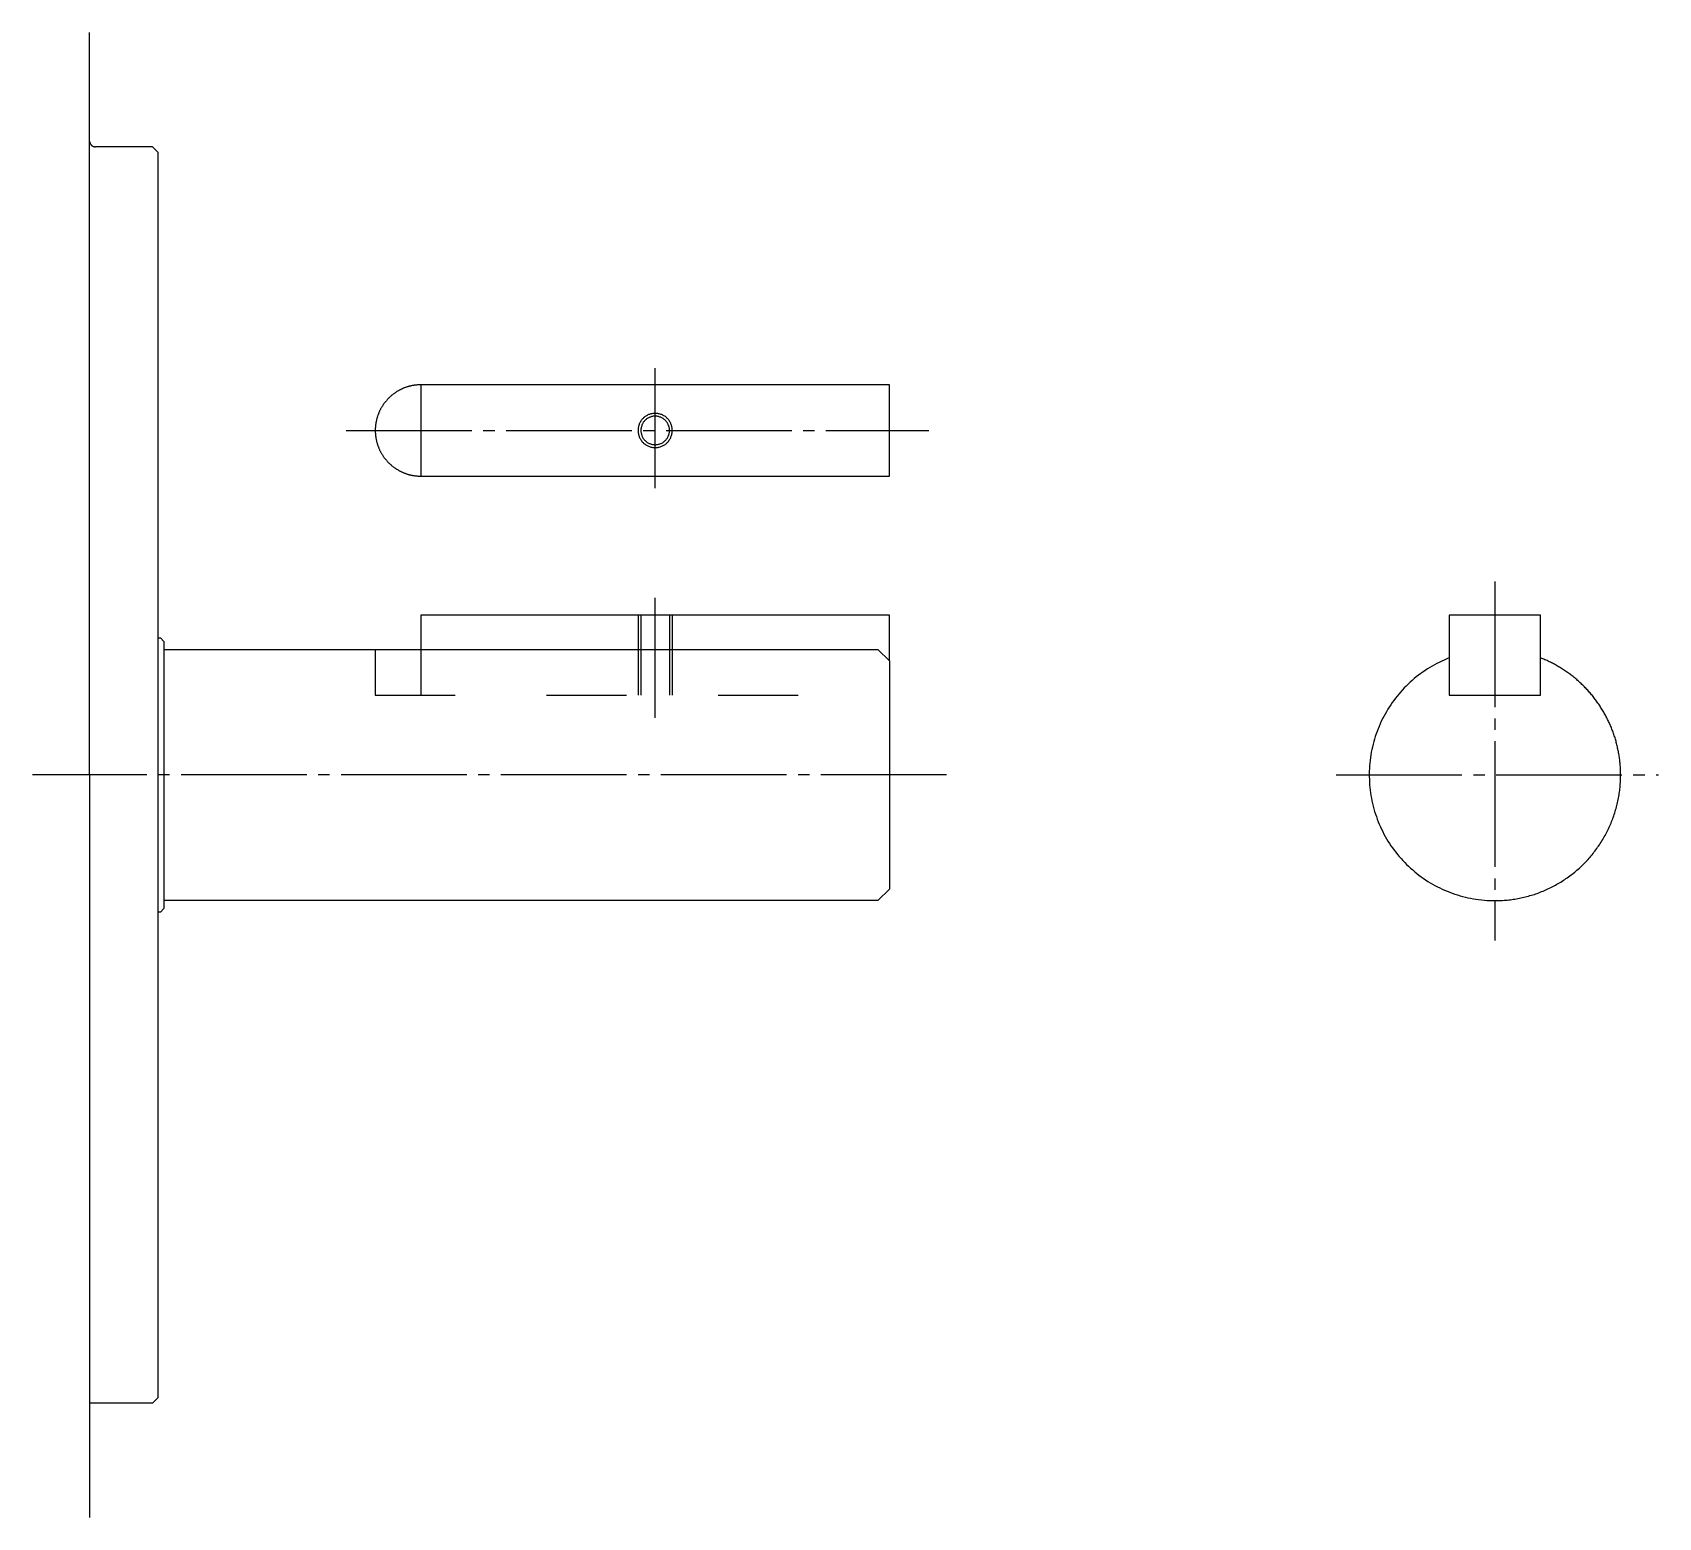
# Model space of a CAD drawing. Extents: x 0 to 661, y 0 to 384.
# Drawn here: x 369.4 to 511.7, y 0 to 130 of the extents above; entities that cross this region are included whole.
import ezdxf

# ---------------------------------------------------------------- set-up
doc = ezdxf.new("R2010")
doc.units = 0
doc.linetypes.add('DASH_CENTER', pattern=[14, 11, -1, 1, -1])
doc.linetypes.add('DASHED', pattern=[15, 7, -8])
doc.layers.get('0').update_dxf_attribs({"linetype": 'CONTINUOUS'})

msp = doc.modelspace()

# ---------------------------------------------------------------- linework, layer by layer
at = {"color": 7, "linetype": 'CONTINUOUS'}
for p, q in [((374.39, 96.34), (374.39, 130)), ((374.39, 65), (374.39, 119.8)), ((379.89, 120), (374.89, 120)), ((379.89, 120), (380.39, 119.5)), ((380.39, 65), (380.39, 119.5)), ((403.39, 99.16), (403.39, 91.16)), ((444.39, 99.16), (403.39, 99.16)), ((444.39, 91.16), (444.39, 99.16)), ((403.39, 91.16), (444.39, 91.16)), ((403.39, 79), (403.39, 76)), ((444.39, 79), (403.39, 79)), ((444.39, 75), (444.39, 79)), ((493.39, 79), (493.39, 72)), ((501.39, 79), (493.39, 79)), ((501.39, 75.31), (501.39, 79)), ((380.39, 77), (380.59, 77)), ((380.59, 77), (380.89, 76.7)), ((380.89, 76.7), (380.89, 53.3)), ((380.89, 76), (399.39, 76)), ((399.39, 76), (403.39, 76)), ((403.39, 76), (443.39, 76)), ((443.39, 76), (444.39, 75)), ((444.39, 75), (444.39, 72)), ((501.39, 72), (501.39, 75.31)), ((444.39, 72), (444.39, 55)), ((493.39, 72), (501.39, 72)), ((374.39, 65), (374.39, 0)), ((380.39, 10.5), (380.39, 65)), ((444.39, 55), (443.39, 54)), ((380.59, 53), (380.39, 53)), ((380.59, 53), (380.89, 53.3)), ((443.39, 54), (380.89, 54)), ((379.89, 10), (374.39, 10)), ((379.89, 10), (380.39, 10.5))]:
    msp.add_line(p, q, dxfattribs=at)
at = {"color": 1, "linetype": 'DASH_CENTER'}
for p, q in [((423.89, 90.12), (423.89, 100.62)), ((396.84, 95.16), (447.83, 95.16)), ((497.39, 81.95), (497.39, 50.5)), ((423.89, 70), (423.89, 80.5)), ((449.39, 65), (369.39, 65)), ((483.5, 65), (511.7, 65))]:
    msp.add_line(p, q, dxfattribs=at)
at = {"color": 2, "linetype": 'DASHED'}
for p, q in [((422.39, 79), (422.39, 72)), ((425.39, 79), (425.39, 72)), ((399.39, 76), (399.39, 72)), ((399.39, 72), (444.39, 72))]:
    msp.add_line(p, q, dxfattribs=at)
at = {"color": 7, "linetype": 'DASHED'}
for p, q in [((422.64, 79), (422.64, 72)), ((425.14, 79), (425.14, 72)), ((403.39, 76), (403.39, 72))]:
    msp.add_line(p, q, dxfattribs=at)
at = {"color": 7, "linetype": 'CONTINUOUS'}
for points in [[(374.39, 120.5, 0), (374.39, 120.49, 0), (374.39, 120.49, 0), (374.39, 120.48, 0), (374.39, 120.47, 0), (374.39, 120.47, 0), (374.39, 120.46, 0), (374.39, 120.46, 0), (374.39, 120.45, 0), (374.39, 120.44, 0), (374.39, 120.44, 0), (374.39, 120.43, 0), (374.39, 120.43, 0), (374.39, 120.42, 0), (374.4, 120.41, 0), (374.4, 120.41, 0), (374.4, 120.4, 0), (374.4, 120.4, 0), (374.4, 120.39, 0), (374.4, 120.38, 0), (374.4, 120.38, 0), (374.4, 120.37, 0), (374.41, 120.37, 0), (374.41, 120.36, 0), (374.41, 120.36, 0), (374.41, 120.35, 0), (374.41, 120.34, 0), (374.42, 120.34, 0), (374.42, 120.33, 0), (374.42, 120.33, 0), (374.42, 120.32, 0), (374.43, 120.31, 0), (374.43, 120.31, 0), (374.43, 120.3, 0), (374.43, 120.3, 0), (374.43, 120.29, 0), (374.44, 120.29, 0), (374.44, 120.28, 0), (374.44, 120.28, 0), (374.44, 120.27, 0), (374.45, 120.26, 0), (374.45, 120.26, 0), (374.45, 120.25, 0), (374.46, 120.25, 0), (374.46, 120.24, 0), (374.46, 120.24, 0), (374.47, 120.23, 0), (374.47, 120.23, 0), (374.47, 120.22, 0), (374.48, 120.22, 0), (374.48, 120.21, 0), (374.48, 120.21, 0), (374.49, 120.2, 0), (374.49, 120.2, 0), (374.5, 120.19, 0), (374.5, 120.19, 0), (374.5, 120.18, 0), (374.51, 120.18, 0), (374.51, 120.17, 0), (374.51, 120.17, 0), (374.52, 120.16, 0), (374.52, 120.16, 0), (374.53, 120.16, 0), (374.53, 120.15, 0), (374.54, 120.15, 0), (374.54, 120.14, 0), (374.54, 120.14, 0), (374.55, 120.13, 0), (374.55, 120.13, 0), (374.56, 120.12, 0), (374.56, 120.12, 0), (374.57, 120.12, 0), (374.57, 120.11, 0), (374.58, 120.11, 0), (374.58, 120.11, 0), (374.59, 120.1, 0), (374.59, 120.1, 0), (374.6, 120.09, 0), (374.6, 120.09, 0), (374.61, 120.09, 0), (374.61, 120.08, 0), (374.62, 120.08, 0), (374.62, 120.08, 0), (374.63, 120.07, 0), (374.63, 120.07, 0), (374.64, 120.07, 0), (374.64, 120.06, 0), (374.65, 120.06, 0), (374.65, 120.06, 0), (374.66, 120.06, 0), (374.66, 120.05, 0), (374.67, 120.05, 0), (374.68, 120.05, 0), (374.68, 120.05, 0), (374.69, 120.04, 0), (374.69, 120.04, 0), (374.7, 120.04, 0), (374.7, 120.04, 0), (374.71, 120.03, 0), (374.71, 120.03, 0), (374.72, 120.03, 0), (374.73, 120.03, 0), (374.73, 120.03, 0), (374.74, 120.02, 0), (374.74, 120.02, 0), (374.75, 120.02, 0), (374.76, 120.02, 0), (374.76, 120.02, 0), (374.77, 120.02, 0), (374.77, 120.01, 0), (374.78, 120.01, 0), (374.79, 120.01, 0), (374.79, 120.01, 0), (374.8, 120.01, 0), (374.8, 120.01, 0), (374.81, 120.01, 0), (374.82, 120, 0), (374.82, 120, 0), (374.83, 120, 0), (374.83, 120, 0), (374.84, 120, 0), (374.85, 120, 0), (374.85, 120, 0), (374.86, 120, 0), (374.86, 120, 0), (374.87, 120, 0), (374.88, 120, 0), (374.88, 120, 0), (374.89, 120, 0)], [(403.39, 99.16, 0), (403.34, 99.16, 0), (403.29, 99.16, 0), (403.24, 99.16, 0), (403.19, 99.16, 0), (403.14, 99.15, 0), (403.1, 99.15, 0), (403.05, 99.15, 0), (403, 99.14, 0), (402.95, 99.14, 0), (402.9, 99.13, 0), (402.85, 99.13, 0), (402.8, 99.12, 0), (402.75, 99.11, 0), (402.7, 99.1, 0), (402.66, 99.09, 0), (402.61, 99.09, 0), (402.56, 99.08, 0), (402.51, 99.06, 0), (402.46, 99.05, 0), (402.42, 99.04, 0), (402.37, 99.03, 0), (402.32, 99.02, 0), (402.27, 99, 0), (402.23, 98.99, 0), (402.18, 98.98, 0), (402.13, 98.96, 0), (402.09, 98.94, 0), (402.04, 98.93, 0), (402, 98.91, 0), (401.95, 98.89, 0), (401.9, 98.88, 0), (401.86, 98.86, 0), (401.81, 98.84, 0), (401.77, 98.82, 0), (401.72, 98.8, 0), (401.68, 98.78, 0), (401.63, 98.76, 0), (401.59, 98.73, 0), (401.55, 98.71, 0), (401.5, 98.69, 0), (401.46, 98.67, 0), (401.42, 98.64, 0), (401.38, 98.62, 0), (401.33, 98.59, 0), (401.29, 98.57, 0), (401.25, 98.54, 0), (401.21, 98.51, 0), (401.17, 98.49, 0), (401.13, 98.46, 0), (401.09, 98.43, 0), (401.05, 98.4, 0), (401.01, 98.37, 0), (400.97, 98.35, 0), (400.93, 98.32, 0), (400.89, 98.28, 0), (400.85, 98.25, 0), (400.81, 98.22, 0), (400.78, 98.19, 0), (400.74, 98.16, 0), (400.7, 98.13, 0), (400.67, 98.09, 0), (400.63, 98.06, 0), (400.6, 98.02, 0), (400.56, 97.99, 0), (400.53, 97.96, 0), (400.49, 97.92, 0), (400.46, 97.88, 0), (400.43, 97.85, 0), (400.39, 97.81, 0), (400.36, 97.77, 0), (400.33, 97.74, 0), (400.3, 97.7, 0), (400.27, 97.66, 0), (400.24, 97.62, 0), (400.21, 97.58, 0), (400.18, 97.54, 0), (400.15, 97.51, 0), (400.12, 97.47, 0), (400.09, 97.42, 0), (400.06, 97.38, 0), (400.04, 97.34, 0), (400.01, 97.3, 0), (399.98, 97.26, 0), (399.96, 97.22, 0), (399.93, 97.18, 0), (399.91, 97.13, 0), (399.88, 97.09, 0), (399.86, 97.05, 0), (399.84, 97, 0), (399.82, 96.96, 0), (399.79, 96.92, 0), (399.77, 96.87, 0), (399.75, 96.83, 0), (399.73, 96.78, 0), (399.71, 96.74, 0), (399.69, 96.69, 0), (399.68, 96.65, 0), (399.66, 96.6, 0), (399.64, 96.56, 0), (399.62, 96.51, 0), (399.61, 96.46, 0), (399.59, 96.42, 0), (399.58, 96.37, 0), (399.56, 96.32, 0), (399.55, 96.28, 0), (399.53, 96.23, 0), (399.52, 96.18, 0), (399.51, 96.13, 0), (399.5, 96.09, 0), (399.49, 96.04, 0), (399.48, 95.99, 0), (399.47, 95.94, 0), (399.46, 95.89, 0), (399.45, 95.85, 0), (399.44, 95.8, 0), (399.43, 95.75, 0), (399.43, 95.7, 0), (399.42, 95.65, 0), (399.41, 95.6, 0), (399.41, 95.55, 0), (399.4, 95.51, 0), (399.4, 95.46, 0), (399.4, 95.41, 0), (399.39, 95.36, 0), (399.39, 95.31, 0), (399.39, 95.26, 0), (399.39, 95.21, 0), (399.39, 95.16, 0)], [(425.14, 95.16, 0), (425.14, 95.22, 0), (425.13, 95.28, 0), (425.13, 95.35, 0), (425.12, 95.41, 0), (425.1, 95.47, 0), (425.08, 95.52, 0), (425.07, 95.58, 0), (425.04, 95.64, 0), (425.02, 95.7, 0), (424.99, 95.75, 0), (424.96, 95.8, 0), (424.93, 95.86, 0), (424.89, 95.91, 0), (424.86, 95.95, 0), (424.81, 96, 0), (424.77, 96.05, 0), (424.73, 96.09, 0), (424.68, 96.13, 0), (424.63, 96.17, 0), (424.58, 96.2, 0), (424.53, 96.23, 0), (424.48, 96.26, 0), (424.42, 96.29, 0), (424.37, 96.32, 0), (424.31, 96.34, 0), (424.25, 96.36, 0), (424.19, 96.37, 0), (424.13, 96.39, 0), (424.07, 96.4, 0), (424.01, 96.41, 0), (423.95, 96.41, 0), (423.89, 96.41, 0), (423.83, 96.41, 0), (423.77, 96.41, 0), (423.71, 96.4, 0), (423.64, 96.39, 0), (423.58, 96.37, 0), (423.53, 96.36, 0), (423.47, 96.34, 0), (423.41, 96.32, 0), (423.36, 96.29, 0), (423.3, 96.26, 0), (423.25, 96.23, 0), (423.19, 96.2, 0), (423.14, 96.17, 0), (423.1, 96.13, 0), (423.05, 96.09, 0), (423, 96.05, 0), (422.96, 96, 0), (422.92, 95.95, 0), (422.88, 95.91, 0), (422.85, 95.86, 0), (422.82, 95.8, 0), (422.79, 95.75, 0), (422.76, 95.7, 0), (422.73, 95.64, 0), (422.71, 95.58, 0), (422.69, 95.52, 0), (422.68, 95.47, 0), (422.66, 95.41, 0), (422.65, 95.35, 0), (422.64, 95.28, 0), (422.64, 95.22, 0), (422.64, 95.16, 0), (422.64, 95.1, 0), (422.64, 95.04, 0), (422.65, 94.98, 0), (422.66, 94.92, 0), (422.68, 94.86, 0), (422.69, 94.8, 0), (422.71, 94.74, 0), (422.73, 94.68, 0), (422.76, 94.63, 0), (422.79, 94.57, 0), (422.82, 94.52, 0), (422.85, 94.47, 0), (422.88, 94.42, 0), (422.92, 94.37, 0), (422.96, 94.32, 0), (423, 94.28, 0), (423.05, 94.24, 0), (423.1, 94.2, 0), (423.14, 94.16, 0), (423.19, 94.12, 0), (423.25, 94.09, 0), (423.3, 94.06, 0), (423.36, 94.03, 0), (423.41, 94.01, 0), (423.47, 93.98, 0), (423.53, 93.97, 0), (423.58, 93.95, 0), (423.64, 93.94, 0), (423.71, 93.93, 0), (423.77, 93.92, 0), (423.83, 93.91, 0), (423.89, 93.91, 0), (423.95, 93.91, 0), (424.01, 93.92, 0), (424.07, 93.93, 0), (424.13, 93.94, 0), (424.19, 93.95, 0), (424.25, 93.97, 0), (424.31, 93.98, 0), (424.37, 94.01, 0), (424.42, 94.03, 0), (424.48, 94.06, 0), (424.53, 94.09, 0), (424.58, 94.12, 0), (424.63, 94.16, 0), (424.68, 94.2, 0), (424.73, 94.24, 0), (424.77, 94.28, 0), (424.81, 94.32, 0), (424.86, 94.37, 0), (424.89, 94.42, 0), (424.93, 94.47, 0), (424.96, 94.52, 0), (424.99, 94.57, 0), (425.02, 94.63, 0), (425.04, 94.68, 0), (425.07, 94.74, 0), (425.08, 94.8, 0), (425.1, 94.86, 0), (425.12, 94.92, 0), (425.13, 94.98, 0), (425.13, 95.04, 0), (425.14, 95.1, 0), (425.14, 95.16, 0)], [(399.39, 95.16, 0), (399.39, 95.11, 0), (399.39, 95.06, 0), (399.39, 95.01, 0), (399.39, 94.97, 0), (399.4, 94.92, 0), (399.4, 94.87, 0), (399.4, 94.82, 0), (399.41, 94.77, 0), (399.41, 94.72, 0), (399.42, 94.67, 0), (399.43, 94.62, 0), (399.43, 94.58, 0), (399.44, 94.53, 0), (399.45, 94.48, 0), (399.46, 94.43, 0), (399.47, 94.38, 0), (399.48, 94.33, 0), (399.49, 94.29, 0), (399.5, 94.24, 0), (399.51, 94.19, 0), (399.52, 94.14, 0), (399.53, 94.1, 0), (399.55, 94.05, 0), (399.56, 94, 0), (399.58, 93.95, 0), (399.59, 93.91, 0), (399.61, 93.86, 0), (399.62, 93.81, 0), (399.64, 93.77, 0), (399.66, 93.72, 0), (399.68, 93.68, 0), (399.69, 93.63, 0), (399.71, 93.59, 0), (399.73, 93.54, 0), (399.75, 93.5, 0), (399.77, 93.45, 0), (399.79, 93.41, 0), (399.82, 93.36, 0), (399.84, 93.32, 0), (399.86, 93.28, 0), (399.88, 93.23, 0), (399.91, 93.19, 0), (399.93, 93.15, 0), (399.96, 93.11, 0), (399.98, 93.06, 0), (400.01, 93.02, 0), (400.04, 92.98, 0), (400.06, 92.94, 0), (400.09, 92.9, 0), (400.12, 92.86, 0), (400.15, 92.82, 0), (400.18, 92.78, 0), (400.21, 92.74, 0), (400.24, 92.7, 0), (400.27, 92.66, 0), (400.3, 92.62, 0), (400.33, 92.59, 0), (400.36, 92.55, 0), (400.39, 92.51, 0), (400.43, 92.48, 0), (400.46, 92.44, 0), (400.49, 92.4, 0), (400.53, 92.37, 0), (400.56, 92.33, 0), (400.6, 92.3, 0), (400.63, 92.27, 0), (400.67, 92.23, 0), (400.7, 92.2, 0), (400.74, 92.17, 0), (400.78, 92.13, 0), (400.81, 92.1, 0), (400.85, 92.07, 0), (400.89, 92.04, 0), (400.93, 92.01, 0), (400.97, 91.98, 0), (401.01, 91.95, 0), (401.05, 91.92, 0), (401.09, 91.89, 0), (401.13, 91.86, 0), (401.17, 91.84, 0), (401.21, 91.81, 0), (401.25, 91.78, 0), (401.29, 91.76, 0), (401.33, 91.73, 0), (401.38, 91.71, 0), (401.42, 91.68, 0), (401.46, 91.66, 0), (401.5, 91.63, 0), (401.55, 91.61, 0), (401.59, 91.59, 0), (401.63, 91.57, 0), (401.68, 91.55, 0), (401.72, 91.53, 0), (401.77, 91.51, 0), (401.81, 91.49, 0), (401.86, 91.47, 0), (401.9, 91.45, 0), (401.95, 91.43, 0), (402, 91.41, 0), (402.04, 91.4, 0), (402.09, 91.38, 0), (402.13, 91.36, 0), (402.18, 91.35, 0), (402.23, 91.33, 0), (402.27, 91.32, 0), (402.32, 91.31, 0), (402.37, 91.29, 0), (402.42, 91.28, 0), (402.46, 91.27, 0), (402.51, 91.26, 0), (402.56, 91.25, 0), (402.61, 91.24, 0), (402.66, 91.23, 0), (402.7, 91.22, 0), (402.75, 91.21, 0), (402.8, 91.21, 0), (402.85, 91.2, 0), (402.9, 91.19, 0), (402.95, 91.19, 0), (403, 91.18, 0), (403.05, 91.18, 0), (403.1, 91.17, 0), (403.14, 91.17, 0), (403.19, 91.17, 0), (403.24, 91.16, 0), (403.29, 91.16, 0), (403.34, 91.16, 0), (403.39, 91.16, 0)], [(493.39, 75.25, 0), (493.17, 75.16, 0), (492.95, 75.06, 0), (492.73, 74.97, 0), (492.52, 74.86, 0), (492.31, 74.75, 0), (492.1, 74.64, 0), (491.89, 74.53, 0), (491.68, 74.4, 0), (491.48, 74.28, 0), (491.28, 74.15, 0), (491.09, 74.01, 0), (490.89, 73.88, 0), (490.7, 73.73, 0), (490.51, 73.59, 0), (490.33, 73.44, 0), (490.15, 73.28, 0), (489.97, 73.12, 0), (489.8, 72.96, 0), (489.63, 72.79, 0), (489.46, 72.62, 0), (489.3, 72.45, 0), (489.14, 72.27, 0), (488.98, 72.09, 0), (488.83, 71.91, 0), (488.68, 71.72, 0), (488.54, 71.53, 0), (488.4, 71.34, 0), (488.27, 71.15, 0), (488.13, 70.95, 0), (488.01, 70.75, 0), (487.89, 70.54, 0), (487.77, 70.33, 0), (487.66, 70.12, 0), (487.55, 69.91, 0), (487.44, 69.7, 0), (487.34, 69.48, 0), (487.25, 69.26, 0), (487.16, 69.04, 0), (487.07, 68.82, 0), (486.99, 68.6, 0), (486.92, 68.37, 0), (486.85, 68.14, 0), (486.78, 67.92, 0), (486.72, 67.69, 0), (486.67, 67.45, 0), (486.62, 67.22, 0), (486.57, 66.99, 0), (486.53, 66.75, 0), (486.49, 66.52, 0), (486.46, 66.28, 0), (486.44, 66.05, 0), (486.42, 65.81, 0), (486.4, 65.57, 0), (486.39, 65.33, 0), (486.39, 65.09, 0), (486.39, 64.86, 0), (486.4, 64.62, 0), (486.41, 64.38, 0), (486.42, 64.14, 0), (486.44, 63.91, 0), (486.47, 63.67, 0), (486.5, 63.43, 0), (486.54, 63.2, 0), (486.58, 62.96, 0), (486.62, 62.73, 0), (486.68, 62.5, 0), (486.73, 62.27, 0), (486.8, 62.04, 0), (486.86, 61.81, 0), (486.93, 61.58, 0), (487.01, 61.36, 0), (487.09, 61.13, 0), (487.18, 60.91, 0), (487.27, 60.69, 0), (487.36, 60.47, 0), (487.46, 60.26, 0), (487.57, 60.04, 0), (487.68, 59.83, 0), (487.79, 59.62, 0), (487.91, 59.42, 0), (488.03, 59.21, 0), (488.16, 59.01, 0), (488.29, 58.81, 0), (488.43, 58.62, 0), (488.57, 58.43, 0), (488.71, 58.24, 0), (488.86, 58.05, 0), (489.01, 57.87, 0), (489.17, 57.69, 0), (489.33, 57.51, 0), (489.49, 57.34, 0), (489.66, 57.17, 0), (489.83, 57.01, 0), (490.01, 56.84, 0), (490.19, 56.69, 0), (490.37, 56.53, 0), (490.55, 56.38, 0), (490.74, 56.24, 0), (490.93, 56.09, 0), (491.12, 55.96, 0), (491.32, 55.82, 0), (491.52, 55.69, 0), (491.73, 55.57, 0), (491.93, 55.45, 0), (492.14, 55.33, 0), (492.35, 55.22, 0), (492.56, 55.12, 0), (492.78, 55.01, 0), (492.99, 54.92, 0), (493.21, 54.82, 0), (493.43, 54.74, 0), (493.66, 54.65, 0), (493.88, 54.57, 0), (494.11, 54.5, 0), (494.34, 54.43, 0), (494.56, 54.37, 0), (494.8, 54.31, 0), (495.03, 54.26, 0), (495.26, 54.21, 0), (495.5, 54.16, 0), (495.73, 54.13, 0), (495.96, 54.09, 0), (496.2, 54.06, 0), (496.44, 54.04, 0), (496.68, 54.02, 0), (496.91, 54.01, 0), (497.15, 54, 0), (497.39, 54, 0)], [(508.39, 65, 0), (508.39, 65.1, 0), (508.39, 65.21, 0), (508.38, 65.31, 0), (508.38, 65.41, 0), (508.38, 65.51, 0), (508.37, 65.62, 0), (508.37, 65.72, 0), (508.36, 65.82, 0), (508.35, 65.93, 0), (508.34, 66.03, 0), (508.33, 66.13, 0), (508.32, 66.23, 0), (508.31, 66.34, 0), (508.3, 66.44, 0), (508.28, 66.54, 0), (508.27, 66.64, 0), (508.25, 66.74, 0), (508.23, 66.85, 0), (508.21, 66.95, 0), (508.2, 67.05, 0), (508.18, 67.15, 0), (508.16, 67.25, 0), (508.13, 67.35, 0), (508.11, 67.45, 0), (508.09, 67.55, 0), (508.06, 67.65, 0), (508.04, 67.75, 0), (508.01, 67.85, 0), (507.99, 67.95, 0), (507.96, 68.05, 0), (507.93, 68.15, 0), (507.9, 68.25, 0), (507.87, 68.35, 0), (507.84, 68.44, 0), (507.8, 68.54, 0), (507.77, 68.64, 0), (507.74, 68.74, 0), (507.7, 68.83, 0), (507.66, 68.93, 0), (507.63, 69.02, 0), (507.59, 69.12, 0), (507.55, 69.22, 0), (507.51, 69.31, 0), (507.47, 69.41, 0), (507.43, 69.5, 0), (507.38, 69.59, 0), (507.34, 69.69, 0), (507.3, 69.78, 0), (507.25, 69.87, 0), (507.2, 69.96, 0), (507.16, 70.06, 0), (507.11, 70.15, 0), (507.06, 70.24, 0), (507.01, 70.33, 0), (506.96, 70.42, 0), (506.91, 70.51, 0), (506.86, 70.6, 0), (506.81, 70.68, 0), (506.75, 70.77, 0), (506.7, 70.86, 0), (506.64, 70.95, 0), (506.59, 71.03, 0), (506.53, 71.12, 0), (506.47, 71.2, 0), (506.41, 71.29, 0), (506.35, 71.37, 0), (506.29, 71.46, 0), (506.23, 71.54, 0), (506.17, 71.62, 0), (506.11, 71.7, 0), (506.05, 71.79, 0), (505.98, 71.87, 0), (505.92, 71.95, 0), (505.85, 72.03, 0), (505.79, 72.11, 0), (505.72, 72.18, 0), (505.65, 72.26, 0), (505.58, 72.34, 0), (505.51, 72.42, 0), (505.44, 72.49, 0), (505.37, 72.57, 0), (505.3, 72.64, 0), (505.23, 72.71, 0), (505.16, 72.79, 0), (505.08, 72.86, 0), (505.01, 72.93, 0), (504.94, 73, 0), (504.86, 73.07, 0), (504.79, 73.14, 0), (504.71, 73.21, 0), (504.63, 73.28, 0), (504.55, 73.35, 0), (504.48, 73.41, 0), (504.4, 73.48, 0), (504.32, 73.54, 0), (504.24, 73.61, 0), (504.15, 73.67, 0), (504.07, 73.74, 0), (503.99, 73.8, 0), (503.91, 73.86, 0), (503.82, 73.92, 0), (503.74, 73.98, 0), (503.66, 74.04, 0), (503.57, 74.1, 0), (503.49, 74.16, 0), (503.4, 74.21, 0), (503.31, 74.27, 0), (503.23, 74.32, 0), (503.14, 74.38, 0), (503.05, 74.43, 0), (502.96, 74.48, 0), (502.87, 74.53, 0), (502.78, 74.59, 0), (502.69, 74.64, 0), (502.6, 74.69, 0), (502.51, 74.73, 0), (502.42, 74.78, 0), (502.33, 74.83, 0), (502.24, 74.87, 0), (502.14, 74.92, 0), (502.05, 74.96, 0), (501.96, 75.01, 0), (501.86, 75.05, 0), (501.77, 75.09, 0), (501.68, 75.13, 0), (501.58, 75.17, 0), (501.49, 75.21, 0), (501.39, 75.25, 0)], [(497.39, 54, 0), (497.52, 54, 0), (497.66, 54, 0), (497.79, 54.01, 0), (497.93, 54.01, 0), (498.06, 54.02, 0), (498.2, 54.03, 0), (498.33, 54.04, 0), (498.47, 54.05, 0), (498.6, 54.07, 0), (498.74, 54.08, 0), (498.87, 54.1, 0), (499, 54.12, 0), (499.14, 54.14, 0), (499.27, 54.16, 0), (499.4, 54.19, 0), (499.54, 54.21, 0), (499.67, 54.24, 0), (499.8, 54.27, 0), (499.93, 54.3, 0), (500.06, 54.33, 0), (500.19, 54.36, 0), (500.32, 54.4, 0), (500.45, 54.44, 0), (500.58, 54.47, 0), (500.71, 54.51, 0), (500.84, 54.55, 0), (500.97, 54.6, 0), (501.1, 54.64, 0), (501.22, 54.69, 0), (501.35, 54.74, 0), (501.47, 54.79, 0), (501.6, 54.84, 0), (501.72, 54.89, 0), (501.85, 54.94, 0), (501.97, 55, 0), (502.09, 55.06, 0), (502.21, 55.11, 0), (502.33, 55.17, 0), (502.45, 55.24, 0), (502.57, 55.3, 0), (502.69, 55.36, 0), (502.81, 55.43, 0), (502.93, 55.5, 0), (503.04, 55.56, 0), (503.16, 55.63, 0), (503.27, 55.71, 0), (503.39, 55.78, 0), (503.5, 55.85, 0), (503.61, 55.93, 0), (503.72, 56.01, 0), (503.83, 56.08, 0), (503.94, 56.16, 0), (504.05, 56.25, 0), (504.16, 56.33, 0), (504.26, 56.41, 0), (504.37, 56.5, 0), (504.47, 56.58, 0), (504.57, 56.67, 0), (504.68, 56.76, 0), (504.78, 56.85, 0), (504.88, 56.94, 0), (504.97, 57.03, 0), (505.07, 57.13, 0), (505.17, 57.22, 0), (505.26, 57.32, 0), (505.36, 57.41, 0), (505.45, 57.51, 0), (505.54, 57.61, 0), (505.63, 57.71, 0), (505.72, 57.81, 0), (505.81, 57.92, 0), (505.89, 58.02, 0), (505.98, 58.13, 0), (506.06, 58.23, 0), (506.14, 58.34, 0), (506.22, 58.45, 0), (506.3, 58.56, 0), (506.38, 58.67, 0), (506.46, 58.78, 0), (506.54, 58.89, 0), (506.61, 59, 0), (506.68, 59.11, 0), (506.75, 59.23, 0), (506.82, 59.34, 0), (506.89, 59.46, 0), (506.96, 59.58, 0), (507.03, 59.7, 0), (507.09, 59.81, 0), (507.15, 59.93, 0), (507.21, 60.05, 0), (507.27, 60.17, 0), (507.33, 60.3, 0), (507.39, 60.42, 0), (507.44, 60.54, 0), (507.5, 60.67, 0), (507.55, 60.79, 0), (507.6, 60.92, 0), (507.65, 61.04, 0), (507.7, 61.17, 0), (507.75, 61.29, 0), (507.79, 61.42, 0), (507.83, 61.55, 0), (507.88, 61.68, 0), (507.92, 61.81, 0), (507.95, 61.94, 0), (507.99, 62.07, 0), (508.03, 62.2, 0), (508.06, 62.33, 0), (508.09, 62.46, 0), (508.12, 62.59, 0), (508.15, 62.72, 0), (508.18, 62.85, 0), (508.2, 62.99, 0), (508.23, 63.12, 0), (508.25, 63.25, 0), (508.27, 63.39, 0), (508.29, 63.52, 0), (508.31, 63.65, 0), (508.32, 63.79, 0), (508.34, 63.92, 0), (508.35, 64.06, 0), (508.36, 64.19, 0), (508.37, 64.33, 0), (508.38, 64.46, 0), (508.38, 64.59, 0), (508.39, 64.73, 0), (508.39, 64.86, 0), (508.39, 65, 0)]]:
    msp.add_polyline3d(points, dxfattribs=at)
at = {"color": 2, "linetype": 'CONTINUOUS'}
msp.add_polyline3d([(425.39, 95.16, 0), (425.39, 95.24, 0), (425.38, 95.31, 0), (425.37, 95.38, 0), (425.36, 95.45, 0), (425.34, 95.53, 0), (425.32, 95.6, 0), (425.3, 95.67, 0), (425.27, 95.74, 0), (425.25, 95.8, 0), (425.21, 95.87, 0), (425.18, 95.93, 0), (425.14, 96, 0), (425.09, 96.06, 0), (425.05, 96.11, 0), (425, 96.17, 0), (424.95, 96.22, 0), (424.9, 96.27, 0), (424.84, 96.32, 0), (424.78, 96.37, 0), (424.72, 96.41, 0), (424.66, 96.45, 0), (424.6, 96.48, 0), (424.53, 96.52, 0), (424.46, 96.55, 0), (424.39, 96.57, 0), (424.32, 96.6, 0), (424.25, 96.62, 0), (424.18, 96.63, 0), (424.11, 96.65, 0), (424.04, 96.65, 0), (423.96, 96.66, 0), (423.89, 96.66, 0), (423.81, 96.66, 0), (423.74, 96.65, 0), (423.67, 96.65, 0), (423.6, 96.63, 0), (423.52, 96.62, 0), (423.45, 96.6, 0), (423.38, 96.57, 0), (423.31, 96.55, 0), (423.25, 96.52, 0), (423.18, 96.48, 0), (423.12, 96.45, 0), (423.06, 96.41, 0), (423, 96.37, 0), (422.94, 96.32, 0), (422.88, 96.27, 0), (422.83, 96.22, 0), (422.78, 96.17, 0), (422.73, 96.11, 0), (422.68, 96.06, 0), (422.64, 96, 0), (422.6, 95.93, 0), (422.57, 95.87, 0), (422.53, 95.8, 0), (422.5, 95.74, 0), (422.48, 95.67, 0), (422.45, 95.6, 0), (422.43, 95.53, 0), (422.42, 95.45, 0), (422.4, 95.38, 0), (422.4, 95.31, 0), (422.39, 95.24, 0), (422.39, 95.16, 0), (422.39, 95.09, 0), (422.4, 95.01, 0), (422.4, 94.94, 0), (422.42, 94.87, 0), (422.43, 94.8, 0), (422.45, 94.73, 0), (422.48, 94.66, 0), (422.5, 94.59, 0), (422.53, 94.52, 0), (422.57, 94.45, 0), (422.6, 94.39, 0), (422.64, 94.33, 0), (422.68, 94.27, 0), (422.73, 94.21, 0), (422.78, 94.15, 0), (422.83, 94.1, 0), (422.88, 94.05, 0), (422.94, 94, 0), (423, 93.96, 0), (423.06, 93.91, 0), (423.12, 93.88, 0), (423.18, 93.84, 0), (423.25, 93.81, 0), (423.31, 93.78, 0), (423.38, 93.75, 0), (423.45, 93.73, 0), (423.52, 93.71, 0), (423.6, 93.69, 0), (423.67, 93.68, 0), (423.74, 93.67, 0), (423.81, 93.66, 0), (423.89, 93.66, 0), (423.96, 93.66, 0), (424.04, 93.67, 0), (424.11, 93.68, 0), (424.18, 93.69, 0), (424.25, 93.71, 0), (424.32, 93.73, 0), (424.39, 93.75, 0), (424.46, 93.78, 0), (424.53, 93.81, 0), (424.6, 93.84, 0), (424.66, 93.88, 0), (424.72, 93.91, 0), (424.78, 93.96, 0), (424.84, 94, 0), (424.9, 94.05, 0), (424.95, 94.1, 0), (425, 94.15, 0), (425.05, 94.21, 0), (425.09, 94.27, 0), (425.14, 94.33, 0), (425.18, 94.39, 0), (425.21, 94.45, 0), (425.25, 94.52, 0), (425.27, 94.59, 0), (425.3, 94.66, 0), (425.32, 94.73, 0), (425.34, 94.8, 0), (425.36, 94.87, 0), (425.37, 94.94, 0), (425.38, 95.01, 0), (425.39, 95.09, 0), (425.39, 95.16, 0)], dxfattribs=at)

doc.saveas('drawing.dxf')
